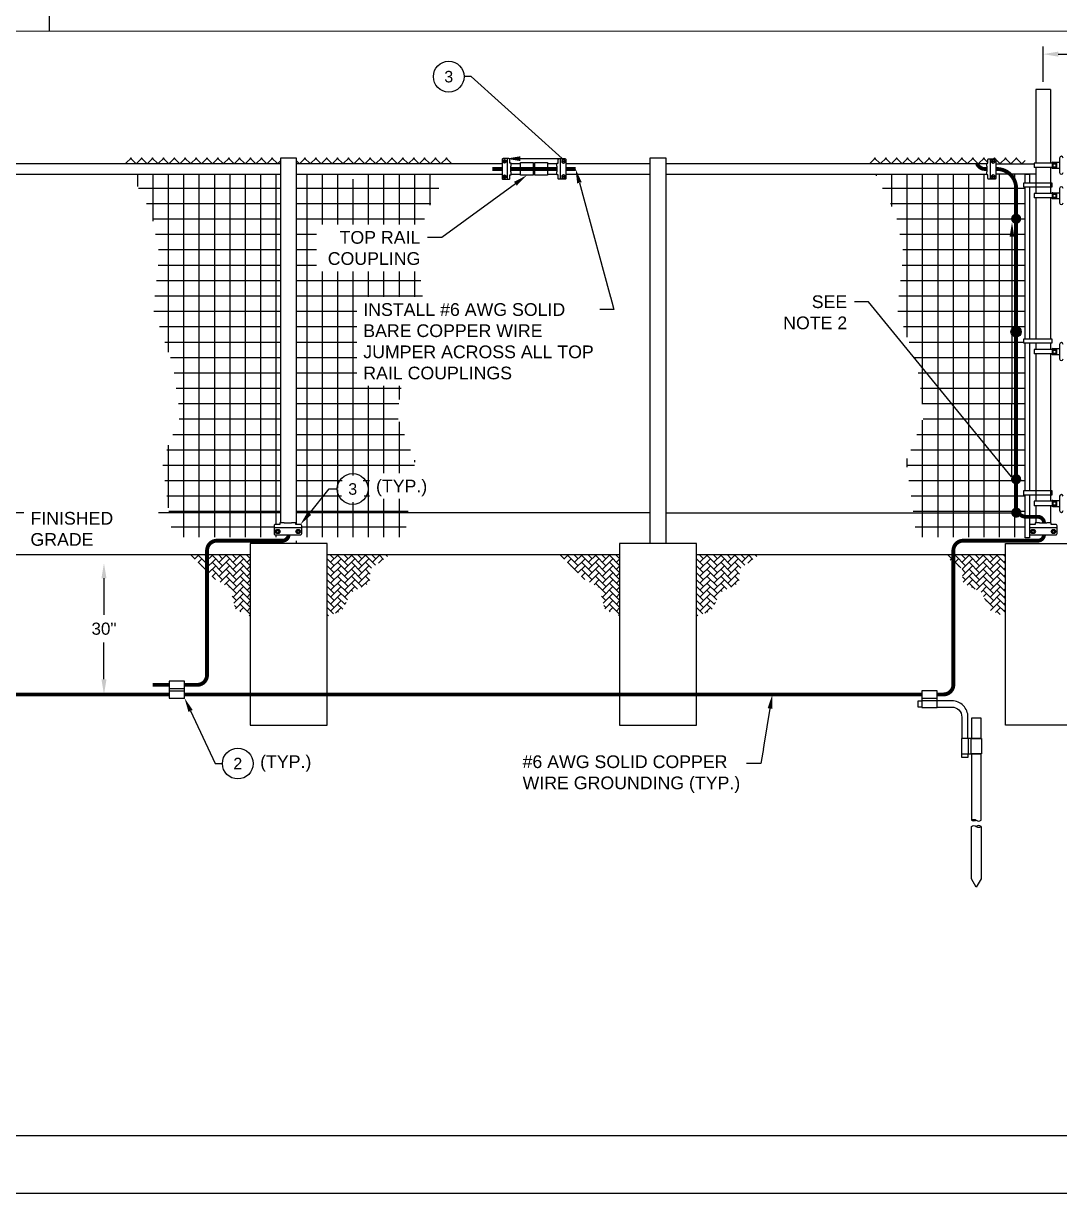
# Model space of a CAD drawing. Header units: feet. Extents: x -6 to 155, y -13 to 44.
# Drawn here: x 12.27 to 20.81, y 0 to 9.64 of the extents above; entities that cross this region are included whole.
import ezdxf
from ezdxf import colors
from ezdxf.entities.mleader import LeaderData, LeaderLine
from ezdxf.enums import TextEntityAlignment as Align
from ezdxf.math import Vec2, Vec3

# ---------------------------------------------------------------- set-up
doc = ezdxf.new("R2010")
doc.units = ezdxf.units.FT
doc.header["$MEASUREMENT"] = 0
for name, color, linetype in [('E-DETL', 7, 'Continuous'), ('G-ANNO-DIMS', 1, 'Continuous'), ('G-ANNO-TEXT', 1, 'Continuous'), ('G-BRDR', 5, 'Continuous'), ('G-DIMS', 7, 'Continuous'), ('HATCH', 9, 'Continuous')]:
    doc.layers.add(name, color=color, linetype=linetype)
doc.styles.add('NEI-A', font='arial.ttf')
doc.styles.get("Standard").update_dxf_attribs({"font": 'arial.ttf'})
doc.dimstyles.new('NEI-A', dxfattribs={"dimtxt": 0.1, "dimasz": 0.125, "dimexe": 0.0625, "dimexo": 0.0625, "dimgap": 0.0625, "dimtad": 0, "dimtih": 1, "dimtoh": 1, "dimdec": 4, "dimzin": 3, "dimdsep": 46, "dimlunit": 4, "dimtxsty": 'NEI-A', "dimcen": 0, "dimadec": 0, "dimazin": 0, "dimtfac": 0.75, "dimtdec": 4, "dimtofl": 0, "dimtmove": 0, "dimatfit": 3, "dimfxl": 1, "dimfrac": 1, "dimtolj": 1, "dimtzin": 0, "dimarcsym": 0})
pattern_1 = [(0, (-3.39403, -2.7465), (0, 0.1267852), []), (90, (-3.39403, -2.7465), (-0.1267852, 8e-18), [])]
pattern_2 = [(45, (7.688996, 10.93881), (5e-18, 0.05737644), [0.1217138, -0.0405713]), (135, (7.717684, 10.967497), (5e-18, 0.05737644), [0.1217138, -0.0405713])]
pattern_3 = [(45, (10.73184, 10.93881), (5e-18, 0.05737644), [0.1217138, -0.0405713]), (135, (10.76053, 10.967497), (5e-18, 0.05737644), [0.1217138, -0.0405713])]
pattern_4 = [(45, (-8.04486, 41.29626), (-0.04482534, 0.04482534), []), (135, (-8.04486, 41.29626), (-0.04482534, -0.04482534), [])]

# ---------------------------------------------------------------- blocks, each defined once
blk = doc.blocks.new('*D9')
at = {"layer": 'Defpoints', "color": 0, "transparency": 16777216}
for p in [(24.0619, 9.3878), (20.6737, 9.0964), (24.0619, 9.0964)]:
    blk.add_point(p, dxfattribs=at)
at = {"layer": 'G-ANNO-DIMS', "color": 0, "lineweight": -2, "transparency": 16777216}
for p, q in [((20.6737, 9.1589), (20.6737, 9.4503)), ((24.0619, 9.1589), (24.0619, 9.4503)), ((20.7987, 9.3878), (21.8998, 9.3878)), ((23.9369, 9.3878), (22.8358, 9.3878))]:
    blk.add_line(p, q, dxfattribs=at)
at = {"layer": 'G-ANNO-DIMS', "color": 0, "transparency": 16777216}
for points in [[(20.7987, 9.4086), (20.7987, 9.367), (20.6737, 9.3878)], [(23.9369, 9.4086), (23.9369, 9.367), (24.0619, 9.3878)]]:
    blk.add_solid(points, dxfattribs=at)
at = {"layer": 'G-ANNO-DIMS', "color": 0, "transparency": 16777216, "insert": (22.3678, 9.3878), "char_height": 0.1, "attachment_point": 5, "style": 'NEI-A'}
blk.add_mtext('\\A1;SEE NOTE 5', dxfattribs=at)
blk = doc.blocks.new('_TagCircle')
at = {"color": 0, "linetype": 'ByBlock', "lineweight": -2, "transparency": 16777216}
blk.add_circle((0, 0), 0.125, dxfattribs=at)
at = {"color": 0, "transparency": 16777216, "style": 'NEI-A'}
blk.add_attdef('TAGNUMBER', text='', height=0.09375, dxfattribs=at).set_placement((0, -0.046875), align=Align.CENTER)
blk = doc.blocks.new('*D10')
at = {"layer": 'Defpoints', "color": 0, "transparency": 16777216}
for p in [(12.9365, 5.1944), (12.9365, 4.1125), (12.9365, 4.1125)]:
    blk.add_point(p, dxfattribs=at)
at = {"layer": 'G-DIMS', "color": 0, "lineweight": -2, "transparency": 16777216}
for p, q in [((12.9365, 5.0694), (12.9365, 4.7671)), ((12.9365, 4.2375), (12.9365, 4.5399))]:
    blk.add_line(p, q, dxfattribs=at)
at = {"layer": 'G-DIMS', "color": 0, "transparency": 16777216}
for points in [[(12.9156, 5.0694), (12.9573, 5.0694), (12.9365, 5.1944)], [(12.9156, 4.2375), (12.9573, 4.2375), (12.9365, 4.1125)]]:
    blk.add_solid(points, dxfattribs=at)
at = {"layer": 'G-DIMS', "color": 0, "transparency": 16777216, "insert": (12.9365, 4.6535), "char_height": 0.1, "attachment_point": 5, "style": 'NEI-A'}
blk.add_mtext('\\A1;30"', dxfattribs=at)

msp = doc.modelspace()

# ---------------------------------------------------------------- hatches: boundary and pattern name
at = {"layer": 'E-DETL', "linetype": 'Continuous'}
h = msp.add_hatch(dxfattribs=at)
h.set_pattern_fill('ANSI37', color=9, scale=0.507141)
h.set_pattern_definition(pattern_4)
h.paths.add_polyline_path([(13.1206, 8.48379), (13.09511, 8.53422), (14.39458, 8.53422), (14.39458, 8.48379)])
h = msp.add_hatch(dxfattribs=at)
h.set_pattern_fill('ANSI37', color=9, scale=0.507141)
h.set_pattern_definition([(45, (-1.914984, 41.29626), (-0.04482534, 0.04482534), []), (135, (-1.914984, 41.29626), (-0.04482534, -0.04482534), [])])
edge = h.paths.add_edge_path()
edge.add_arc((20.27497, 8.51837), 0.00802, 360, 450)
edge.add_line((20.27497, 8.52639), (20.22714, 8.52639))
edge.add_arc((20.22714, 8.51837), 0.00802, 450, 540)
edge.add_line((20.21912, 8.51837), (20.21912, 8.49063))
edge.add_line((20.21912, 8.49063), (20.20845, 8.49063))
edge.add_line((20.20845, 8.49063), (20.20845, 8.48379))
edge.add_line((20.20845, 8.48379), (19.25047, 8.48379))
edge.add_line((19.25047, 8.48379), (19.22499, 8.53422))
edge.add_line((19.22499, 8.53422), (20.52446, 8.53422))
edge.add_line((20.52446, 8.53422), (20.52446, 8.48379))
edge.add_line((20.52446, 8.48379), (20.28299, 8.48379))
edge.add_line((20.28299, 8.48379), (20.28299, 8.51837))
h = msp.add_hatch(dxfattribs=at)
h.set_pattern_fill('NET', color=9, scale=1.014282)
h.set_pattern_definition(pattern_1)
edge = h.paths.add_edge_path()
edge.add_line((14.39449, 5.4273), (14.34914, 5.4273))
edge.add_arc((14.34914, 5.438), 0.0107, 180, 270, ccw=False)
edge.add_line((14.33844, 5.438), (14.33844, 5.50176))
edge.add_arc((14.34914, 5.50176), 0.0107, 90, 180, ccw=False)
edge.add_line((14.34914, 5.51246), (14.38613, 5.51246))
edge.add_line((14.38613, 5.51246), (14.38613, 5.52668))
edge.add_line((14.38613, 5.52668), (14.39449, 5.52668))
edge.add_line((14.39449, 5.52668), (14.39449, 5.7551))
edge.add_line((14.39449, 5.7551), (14.38434, 5.7551))
edge.add_line((14.38434, 5.7551), (14.38434, 5.79205))
edge.add_line((14.38434, 5.79205), (14.39449, 5.79205))
edge.add_line((14.39449, 5.79205), (14.39449, 8.28531))
edge.add_line((14.39449, 8.28531), (14.38434, 8.28531))
edge.add_line((14.38434, 8.28531), (14.38434, 8.32225))
edge.add_line((14.38434, 8.32225), (14.39449, 8.32225))
edge.add_line((14.39449, 8.32225), (14.39449, 8.39926))
edge.add_line((14.39449, 8.39926), (13.94122, 8.39926))
edge.add_line((13.94122, 8.39926), (13.94122, 8.36423))
edge.add_arc((13.9332, 8.36423), 0.00802, -90, 0, ccw=False)
edge.add_line((13.9332, 8.35621), (13.88537, 8.35621))
edge.add_arc((13.88537, 8.36423), 0.00802, 180, 270, ccw=False)
edge.add_line((13.87735, 8.36423), (13.87735, 8.39197))
edge.add_line((13.87735, 8.39197), (13.86668, 8.39197))
edge.add_line((13.86668, 8.39197), (13.86668, 8.39926))
edge.add_line((13.86668, 8.39926), (13.16322, 8.39926))
edge.add_line((13.16322, 8.39926), (13.33086, 8.06755))
edge.add_line((13.33086, 8.06755), (13.39242, 7.74767))
edge.add_line((13.39242, 7.74767), (13.34317, 7.28015))
edge.add_line((13.34317, 7.28015), (13.50323, 6.83725))
edge.add_line((13.50323, 6.83725), (13.56479, 6.40664))
edge.add_line((13.56479, 6.40664), (13.41704, 6.03755))
edge.add_line((13.41704, 6.03755), (13.50045, 5.40713))
edge.add_line((13.50045, 5.40713), (14.39449, 5.40713))
edge.add_line((14.39449, 5.40713), (14.39449, 5.4273))
h = msp.add_hatch(dxfattribs=at)
h.set_pattern_fill('NET', color=9, scale=1.014282)
h.set_pattern_definition(pattern_1)
h.paths.add_polyline_path([(15.04971, 5.91485), (15.1131, 5.80505), (15.04971, 5.69525), (14.92292, 5.69525), (14.85953, 5.80505), (14.92292, 5.91485)])
edge = h.paths.add_edge_path()
edge.add_line((14.55466, 5.4273), (14.52127, 5.4273))
edge.add_line((14.52127, 5.4273), (14.52127, 5.40713))
edge.add_line((14.52127, 5.40713), (15.41531, 5.40713))
edge.add_line((15.41531, 5.40713), (15.49871, 6.03755))
edge.add_line((15.49871, 6.03755), (15.35097, 6.40664))
edge.add_line((15.35097, 6.40664), (15.41253, 6.83725))
edge.add_line((15.41253, 6.83725), (15.57258, 7.28015))
edge.add_line((15.57258, 7.28015), (15.52334, 7.74767))
edge.add_line((15.52334, 7.74767), (15.5849, 8.06755))
edge.add_line((15.5849, 8.06755), (15.75254, 8.39926))
edge.add_line((15.75254, 8.39926), (15.04907, 8.39926))
edge.add_line((15.04907, 8.39926), (15.04907, 8.39197))
edge.add_line((15.04907, 8.39197), (15.03841, 8.39197))
edge.add_line((15.03841, 8.39197), (15.03841, 8.36423))
edge.add_arc((15.03038, 8.36423), 0.00802, -90, 0, ccw=False)
edge.add_line((15.03038, 8.35621), (14.98256, 8.35621))
edge.add_arc((14.98256, 8.36423), 0.00802, 180, 270, ccw=False)
edge.add_line((14.97454, 8.36423), (14.97454, 8.39926))
edge.add_line((14.97454, 8.39926), (14.52127, 8.39926))
edge.add_line((14.52127, 8.39926), (14.52127, 8.32225))
edge.add_line((14.52127, 8.32225), (14.53141, 8.32225))
edge.add_line((14.53141, 8.32225), (14.53141, 8.28531))
edge.add_line((14.53141, 8.28531), (14.52127, 8.28531))
edge.add_line((14.52127, 8.28531), (14.52127, 5.79205))
edge.add_line((14.52127, 5.79205), (14.53141, 5.79205))
edge.add_line((14.53141, 5.79205), (14.53141, 5.7551))
edge.add_line((14.53141, 5.7551), (14.52127, 5.7551))
edge.add_line((14.52127, 5.7551), (14.52127, 5.51246))
edge.add_line((14.52127, 5.51246), (14.55466, 5.51246))
edge.add_arc((14.55466, 5.50176), 0.0107, 0, 90, ccw=False)
edge.add_line((14.56535, 5.50176), (14.56535, 5.438))
edge.add_arc((14.55466, 5.438), 0.0107, 270, 360, ccw=False)
h = msp.add_hatch(dxfattribs=at)
h.set_pattern_fill('NET', color=9, scale=1.014282)
h.set_pattern_definition(pattern_1)
edge = h.paths.add_edge_path()
edge.add_line((20.52446, 7.00617), (20.51432, 7.00617))
edge.add_line((20.51432, 7.00617), (20.51432, 7.04312))
edge.add_line((20.51432, 7.04312), (20.52446, 7.04312))
edge.add_line((20.52446, 7.04312), (20.52446, 8.28531))
edge.add_line((20.52446, 8.28531), (20.51432, 8.28531))
edge.add_line((20.51432, 8.28531), (20.51432, 8.32225))
edge.add_line((20.51432, 8.32225), (20.52446, 8.32225))
edge.add_line((20.52446, 8.32225), (20.52446, 8.39926))
edge.add_line((20.52446, 8.39926), (20.28299, 8.39926))
edge.add_line((20.28299, 8.39926), (20.28299, 8.36423))
edge.add_arc((20.27497, 8.36423), 0.00802, -90, 0, ccw=False)
edge.add_line((20.27497, 8.35621), (20.22714, 8.35621))
edge.add_arc((20.22714, 8.36423), 0.00802, 180, 270, ccw=False)
edge.add_line((20.21912, 8.36423), (20.21912, 8.39197))
edge.add_line((20.21912, 8.39197), (20.20845, 8.39197))
edge.add_line((20.20845, 8.39197), (20.20845, 8.39926))
edge.add_line((20.20845, 8.39926), (19.29319, 8.39926))
edge.add_line((19.29319, 8.39926), (19.46084, 8.06755))
edge.add_line((19.46084, 8.06755), (19.52239, 7.74767))
edge.add_line((19.52239, 7.74767), (19.47315, 7.28015))
edge.add_line((19.47315, 7.28015), (19.6332, 6.83725))
edge.add_line((19.6332, 6.83725), (19.69476, 6.40664))
edge.add_line((19.69476, 6.40664), (19.54702, 6.03755))
edge.add_line((19.54702, 6.03755), (19.63042, 5.40713))
edge.add_line((19.63042, 5.40713), (20.52446, 5.40713))
edge.add_line((20.52446, 5.40713), (20.52446, 5.7551))
edge.add_line((20.52446, 5.7551), (20.51432, 5.7551))
edge.add_line((20.51432, 5.7551), (20.51432, 5.79205))
edge.add_line((20.51432, 5.79205), (20.52446, 5.79205))
edge.add_line((20.52446, 5.79205), (20.52446, 7.00617))
h = msp.add_hatch(color=3, dxfattribs=at)
edge = h.paths.add_edge_path()
edge.add_arc((20.45104, 8.03123), 0.04226, 180, 540, ccw=False)
h = msp.add_hatch(color=3, dxfattribs=at)
edge = h.paths.add_edge_path()
edge.add_arc((20.45104, 7.10075), 0.04226, 0, 360)
h = msp.add_hatch(color=3, dxfattribs=at)
edge = h.paths.add_edge_path()
edge.add_arc((20.45104, 5.88494), 0.04226, 180, 540, ccw=False)
h = msp.add_hatch(color=3, dxfattribs=at)
edge = h.paths.add_edge_path()
edge.add_arc((20.45226, 5.61044), 0.04226, 180, 540, ccw=False)
h = msp.add_hatch(dxfattribs=at)
h.set_pattern_fill('AR-HBONE', color=9, scale=0.010143)
h.set_pattern_definition(pattern_2)
h.paths.add_polyline_path([(14.14092, 5.26543), (13.64398, 5.26543), (13.852, 5.06105), (13.97334, 4.99274), (14.02066, 4.81385), (14.14092, 4.75767)])
h = msp.add_hatch(dxfattribs=at)
h.set_pattern_fill('AR-HBONE', color=9, scale=0.010143)
h.set_pattern_definition(pattern_2)
h.paths.add_polyline_path([(15.29758, 5.26543), (14.77484, 5.26543), (14.77484, 4.75568), (14.89701, 4.80159), (14.97474, 4.95422), (15.12374, 5.02866), (15.13367, 5.14778)])
h = msp.add_hatch(dxfattribs=at)
h.set_pattern_fill('AR-HBONE', color=9, scale=0.010143)
h.set_pattern_definition(pattern_3)
h.paths.add_polyline_path([(17.18376, 5.26543), (16.68682, 5.26543), (16.89484, 5.06105), (17.01619, 4.99274), (17.06351, 4.81385), (17.18376, 4.75767)])
h = msp.add_hatch(dxfattribs=at)
h.set_pattern_fill('AR-HBONE', color=9, scale=0.010143)
h.set_pattern_definition(pattern_3)
h.paths.add_polyline_path([(18.34043, 5.26543), (17.81769, 5.26543), (17.81769, 4.75568), (17.93985, 4.80159), (18.01758, 4.95422), (18.16659, 5.02866), (18.17652, 5.14778)])
h = msp.add_hatch(dxfattribs=at)
h.set_pattern_fill('AR-HBONE', color=9, scale=0.010143)
h.set_pattern_definition([(45, (2.56387, 10.93881), (5e-18, 0.05737644), [0.1217138, -0.04057127]), (135, (2.592557, 10.967497), (5e-18, 0.05737644), [0.1217138, -0.04057127])])
h.paths.add_polyline_path([(19.84122, 5.26543), (20.36396, 5.26543), (20.36396, 4.75568), (20.24179, 4.80159), (20.16406, 4.95422), (20.01506, 5.02866), (20.00512, 5.14778)])

# ---------------------------------------------------------------- linework, layer by layer
for points in [[(20.52446, 8.32776), (20.52446, 8.39926), (20.56141, 8.39926), (20.56141, 8.32776)], [(20.52446, 7.04312), (20.52446, 8.29081)], [(20.56141, 8.29081), (20.56141, 7.04312)], [(20.52446, 5.79205), (20.52446, 7.00617)], [(20.56141, 7.00617), (20.56141, 5.79205)], [(20.56141, 5.7551), (20.56141, 5.40298), (20.52446, 5.40298), (20.52446, 5.7551)]]:
    msp.add_lwpolyline(points)
at = {"layer": 'Defpoints', "color": 5}
msp.add_lwpolyline([(0, 21.43182), (32.40909, 21.43182), (32.40909, 0), (0, 0)], close=True, dxfattribs=at)
at = {"layer": 'E-DETL', "color": 7, "linetype": 'Continuous'}
for p, q in [((20.61212, 9.09643), (20.61212, 8.49049)), ((20.73528, 9.09643), (20.73528, 8.49049)), ((20.20845, 8.48379), (17.56412, 8.48379)), ((20.61212, 8.45354), (20.61212, 8.2401)), ((20.73528, 8.45354), (20.73528, 8.2401)), ((20.61212, 8.20315), (20.61212, 7.04312)), ((20.73528, 8.20315), (20.73528, 7.04312)), ((20.61212, 7.00617), (20.61212, 6.95546)), ((20.73528, 7.00617), (20.73528, 6.95546)), ((20.61212, 6.91851), (20.61212, 5.70438)), ((20.73528, 6.91851), (20.73528, 5.70438)), ((20.61212, 5.66743), (20.61212, 5.52668)), ((20.73528, 5.66743), (20.73528, 5.52668))]:
    msp.add_line(p, q, dxfattribs=at)
at = {"layer": 'E-DETL', "color": 4, "linetype": 'Continuous'}
for p, q in [((20.59981, 8.49049), (20.59981, 8.45354)), ((20.78495, 8.49049), (20.59981, 8.49049)), ((20.748, 8.49049), (20.748, 8.45354)), ((20.75416, 8.49664), (20.80918, 8.49664)), ((20.75416, 8.48433), (20.77879, 8.48433)), ((20.75416, 8.48433), (20.75416, 8.4597)), ((20.77879, 8.48433), (20.77879, 8.4597)), ((20.78495, 8.49049), (20.78495, 8.45354)), ((20.80918, 8.53113), (20.80918, 8.41289)), ((20.78495, 8.45354), (20.59981, 8.45354)), ((20.75416, 8.4597), (20.77879, 8.4597)), ((20.75416, 8.44738), (20.80918, 8.44738)), ((20.59981, 8.2401), (20.59981, 8.20315)), ((20.78495, 8.2401), (20.59981, 8.2401)), ((20.78495, 8.20315), (20.59981, 8.20315)), ((20.748, 8.2401), (20.748, 8.20315)), ((20.75416, 8.24626), (20.80918, 8.24626)), ((20.75416, 8.23394), (20.75416, 8.20931)), ((20.75416, 8.23394), (20.77879, 8.23394)), ((20.75416, 8.20931), (20.77879, 8.20931)), ((20.75416, 8.19699), (20.80918, 8.19699)), ((20.77879, 8.23394), (20.77879, 8.20931)), ((20.78495, 8.2401), (20.78495, 8.20315)), ((20.80918, 8.28074), (20.80918, 8.16251)), ((20.59981, 6.95546), (20.59981, 6.91851)), ((20.78495, 6.95546), (20.59981, 6.95546)), ((20.748, 6.95546), (20.748, 6.91851)), ((20.75416, 6.96162), (20.80918, 6.96162)), ((20.75416, 6.9493), (20.75416, 6.92467)), ((20.75416, 6.9493), (20.77879, 6.9493)), ((20.77879, 6.9493), (20.77879, 6.92467)), ((20.78495, 6.95546), (20.78495, 6.91851)), ((20.80918, 6.9961), (20.80918, 6.87787)), ((20.78495, 6.91851), (20.59981, 6.91851)), ((20.75416, 6.92467), (20.77879, 6.92467)), ((20.75416, 6.91235), (20.80918, 6.91235)), ((20.59981, 5.70438), (20.59981, 5.66743)), ((20.78495, 5.70438), (20.59981, 5.70438)), ((20.748, 5.70438), (20.748, 5.66743)), ((20.75416, 5.71054), (20.80918, 5.71054)), ((20.75416, 5.69822), (20.75416, 5.67359)), ((20.75416, 5.69822), (20.77879, 5.69822)), ((20.77879, 5.69822), (20.77879, 5.67359)), ((20.78495, 5.70438), (20.78495, 5.66743)), ((20.80918, 5.74503), (20.80918, 5.62679)), ((20.78495, 5.66743), (20.59981, 5.66743)), ((20.75416, 5.67359), (20.77879, 5.67359)), ((20.75416, 5.66128), (20.80918, 5.66128)), ((19.99971, 3.62316), (20.16599, 3.62316))]:
    msp.add_line(p, q, dxfattribs=at)
at = {"layer": 'E-DETL', "color": 7, "linetype": 'Continuous', "flags": 128}
msp.add_lwpolyline([(20.73528, 9.09643), (20.61212, 9.09643)], dxfattribs=at)
at = {"layer": 'E-DETL', "color": 7, "linetype": 'Continuous'}
for points in [[(14.39449, 5.52668), (14.39449, 8.53422), (14.52127, 8.53422), (14.52127, 5.51246)], [(17.43733, 5.35642), (17.43733, 8.53422), (17.56412, 8.53422), (17.56412, 5.35642)], [(14.39449, 8.48379), (11.47843, 8.48379)], [(11.47843, 8.39926), (14.39449, 8.39926)], [(14.52127, 8.39926), (16.21608, 8.39926)], [(16.36869, 8.48379), (16.29061, 8.48379)], [(16.29061, 8.39926), (16.36869, 8.39926)], [(16.48567, 8.48379), (16.47282, 8.48379)], [(16.47282, 8.39926), (16.48567, 8.39926)], [(16.66787, 8.48379), (16.58979, 8.48379)], [(16.58979, 8.39926), (16.66787, 8.39926)], [(17.43733, 8.48379), (16.74241, 8.48379)], [(17.56412, 8.39926), (20.20845, 8.39926)], [(20.28299, 8.48379), (20.59981, 8.48379)], [(20.61212, 8.39926), (20.28299, 8.39926)], [(14.39449, 5.60816), (11.47843, 5.60816)], [(17.43733, 5.60816), (14.52127, 5.60816)], [(17.56412, 5.60816), (20.48018, 5.60816)], [(14.39449, 5.35642), (14.39449, 5.37659)], [(14.52127, 5.37659), (14.52127, 5.35642)]]:
    msp.add_lwpolyline(points, dxfattribs=at)
at = {"layer": 'E-DETL', "color": 6, "linetype": 'Continuous'}
for points in [[(16.29061, 8.41898), (16.28777, 8.41898), (16.28777, 8.46389), (16.29061, 8.46389), (16.29061, 8.49077), (16.27995, 8.49077), (16.27995, 8.51851, 0.4142136), (16.27192, 8.52653), (16.2241, 8.52653, 0.4142136), (16.21608, 8.51851), (16.21608, 8.36437, 0.4142136), (16.2241, 8.35635), (16.27192, 8.35635, 0.4142136), (16.27995, 8.36437), (16.27995, 8.39211), (16.29061, 8.39211)], [(16.66787, 8.41898), (16.67072, 8.41898), (16.67072, 8.46389), (16.66787, 8.46389), (16.66787, 8.49077), (16.67854, 8.49077), (16.67854, 8.51851, -0.4142136), (16.68656, 8.52653), (16.73438, 8.52653, -0.4142136), (16.74241, 8.51851), (16.74241, 8.36437, -0.4142136), (16.73438, 8.35635), (16.68656, 8.35635, -0.4142136), (16.67854, 8.36437), (16.67854, 8.39211), (16.66787, 8.39211)], [(20.20845, 8.41885), (20.2113, 8.41885), (20.2113, 8.46376), (20.20845, 8.46376), (20.20845, 8.49063), (20.21912, 8.49063), (20.21912, 8.51837, -0.4142136), (20.22714, 8.52639), (20.27497, 8.52639, -0.4142136), (20.28299, 8.51837), (20.28299, 8.36423, -0.4142136), (20.27497, 8.35621), (20.22714, 8.35621, -0.4142136), (20.21912, 8.36423), (20.21912, 8.39197), (20.20845, 8.39197)], [(14.48184, 5.52668), (14.48184, 5.52289), (14.42196, 5.52289), (14.42196, 5.52668), (14.38613, 5.52668), (14.38613, 5.51246), (14.34914, 5.51246, 0.4142136), (14.33844, 5.50176), (14.33844, 5.438, 0.4142136), (14.34914, 5.4273), (14.55466, 5.4273, 0.4142136), (14.56535, 5.438), (14.56535, 5.50176, 0.4142136), (14.55466, 5.51246), (14.51767, 5.51246), (14.51767, 5.52668)], [(20.70488, 5.52668), (20.70488, 5.52289), (20.645, 5.52289), (20.645, 5.52668), (20.60917, 5.52668), (20.60917, 5.51246), (20.57218, 5.51246, 0.4142136), (20.56148, 5.50176), (20.56148, 5.438, 0.4142136), (20.57218, 5.4273), (20.7777, 5.4273, 0.4142136), (20.7884, 5.438), (20.7884, 5.50176, 0.4142136), (20.7777, 5.51246), (20.74071, 5.51246), (20.74071, 5.52668)]]:
    msp.add_lwpolyline(points, format="xyb", close=True, dxfattribs=at)
for points in [[(16.23676, 8.51987), (16.24982, 8.51234), (16.24982, 8.49727), (16.23676, 8.48973), (16.22371, 8.49727), (16.22371, 8.51234)], [(16.72172, 8.51987), (16.70867, 8.51234), (16.70867, 8.49727), (16.72172, 8.48973), (16.73477, 8.49727), (16.73477, 8.51234)], [(20.2623, 8.51974), (20.24925, 8.5122), (20.24925, 8.49713), (20.2623, 8.48959), (20.27536, 8.49713), (20.27536, 8.5122)], [(16.23676, 8.39348), (16.24982, 8.38594), (16.24982, 8.37087), (16.23676, 8.36333), (16.22371, 8.37087), (16.22371, 8.38594)], [(16.72172, 8.39348), (16.70867, 8.38594), (16.70867, 8.37087), (16.72172, 8.36333), (16.73477, 8.37087), (16.73477, 8.38594)], [(20.2623, 8.39334), (20.24925, 8.3858), (20.24925, 8.37073), (20.2623, 8.36319), (20.27536, 8.37073), (20.27536, 8.3858)], [(14.34732, 5.45489), (14.35737, 5.47229), (14.37746, 5.47229), (14.38751, 5.45489), (14.37746, 5.43748), (14.35737, 5.43748)], [(14.51585, 5.45489), (14.5259, 5.47229), (14.54599, 5.47229), (14.55604, 5.45489), (14.54599, 5.43748), (14.5259, 5.43748)], [(20.57036, 5.45489), (20.58041, 5.47229), (20.6005, 5.47229), (20.61055, 5.45489), (20.6005, 5.43748), (20.58041, 5.43748)], [(20.73889, 5.45489), (20.74894, 5.47229), (20.76903, 5.47229), (20.77908, 5.45489), (20.76903, 5.43748), (20.74894, 5.43748)]]:
    msp.add_lwpolyline(points, close=True, dxfattribs=at)
for points in [[(16.25996, 8.35634), (16.25996, 8.52646)], [(16.69853, 8.35634), (16.69853, 8.52646)], [(20.23911, 8.3562), (20.23911, 8.52632)], [(14.56537, 5.48581), (14.33854, 5.48581)], [(20.78841, 5.48581), (20.56158, 5.48581)]]:
    msp.add_lwpolyline(points, dxfattribs=at)
at = {"layer": 'E-DETL', "color": 4, "linetype": 'Continuous'}
for points in [[(16.36869, 8.4938), (16.47282, 8.4938), (16.47282, 8.38967), (16.36869, 8.38967)], [(16.48567, 8.4938), (16.58979, 8.4938), (16.58979, 8.38967), (16.48567, 8.38967)], [(20.74543, 8.29081), (20.51432, 8.29081), (20.51432, 8.32776), (20.74543, 8.32776)], [(20.74543, 7.00617), (20.51432, 7.00617), (20.51432, 7.04312), (20.74543, 7.04312)], [(20.74543, 5.7551), (20.51432, 5.7551), (20.51432, 5.79205), (20.74543, 5.79205)]]:
    msp.add_lwpolyline(points, close=True, dxfattribs=at)
at = {"layer": 'E-DETL', "color": 3, "linetype": 'Continuous', "flags": 128}
msp.add_lwpolyline([(20.1285, 8.48379, 0.0317, 0.0317, 0.2026057), (20.18207, 8.4413, 0.0317, 0.0317, 0), (20.2113, 8.4413, 0, 0, 0)], format="xyseb", dxfattribs=at)
at = {"layer": 'E-DETL', "color": 3, "linetype": 'Continuous', "const_width": 0.0317, "flags": 128}
for points in [[(16.21608, 8.44144), (16.13614, 8.44144)], [(16.67072, 8.44144), (16.28777, 8.44144)], [(16.82235, 8.44144), (16.74241, 8.44144)]]:
    msp.add_lwpolyline(points, dxfattribs=at)
for points in [[(20.28299, 8.4413), (20.29256, 8.4413, -0.4142136), (20.45104, 8.28282)], [(20.53556, 5.5759), (20.63021, 5.5759, -0.3996093), (20.68086, 5.52772), (20.68086, 5.52289)]]:
    msp.add_lwpolyline(points, format="xyb", dxfattribs=at)
at = {"layer": 'E-DETL', "color": 3, "linetype": 'Continuous', "const_width": 0.0317}
for points in [[(14.45782, 5.4273, -0.3996093), (14.40717, 5.37913)], [(20.68086, 5.4273, -0.3996093), (20.63021, 5.37913)], [(14.40717, 5.37913), (13.86691, 5.37913, 0.4142136), (13.78577, 5.29799), (13.78577, 4.27243, -0.4142136), (13.70463, 4.19129), (13.59995, 4.19129)], [(19.80059, 4.1125), (19.85302, 4.1125, 0.4142136), (19.93416, 4.19364), (19.93416, 5.29799, -0.4142136), (20.0153, 5.37913), (20.63021, 5.37913)]]:
    msp.add_lwpolyline(points, format="xyb", dxfattribs=at)
at = {"layer": 'E-DETL', "color": 7, "linetype": 'Continuous'}
for points in [[(14.14092, 3.85914), (14.77484, 3.85914), (14.77484, 5.35642), (14.14092, 5.35642)], [(17.18376, 3.85914), (17.81769, 3.85914), (17.81769, 5.35642), (17.18376, 5.35642)], [(20.99788, 3.85914), (20.36396, 3.85914), (20.36396, 5.35642), (20.99788, 5.35642)], [(20.16182, 3.7504), (20.16182, 3.91793), (20.08267, 3.91793), (20.08267, 3.7504)]]:
    msp.add_lwpolyline(points, close=True, dxfattribs=at)
at = {"layer": 'E-DETL', "color": 4, "linetype": 'Continuous'}
for points in [[(11.732, 5.26543), (14.14092, 5.26543)], [(14.77484, 5.26543), (17.18376, 5.26543)], [(17.81769, 5.26543), (20.36396, 5.26543)], [(13.59995, 4.22081), (13.47272, 4.22081)], [(13.47272, 4.22081), (13.47272, 4.08297), (13.59995, 4.08297), (13.59995, 4.22081)], [(13.47272, 4.16176), (13.59995, 4.16176)], [(13.47272, 4.14203), (13.59995, 4.14203)], [(19.67336, 4.00836), (19.64402, 4.00836), (19.64402, 4.05907), (19.67336, 4.05907)], [(19.67336, 4.14203), (19.67336, 4.00419), (19.80059, 4.00419), (19.80059, 4.14203), (19.67336, 4.14203)], [(19.67336, 4.08297), (19.80059, 4.08297)], [(19.67336, 4.06324), (19.80059, 4.06324)], [(20.16599, 3.7504), (19.99971, 3.7504), (19.99971, 3.62316)], [(20.05877, 3.62316), (20.05877, 3.7504)], [(20.0785, 3.7504), (20.0785, 3.62316)], [(20.16599, 3.7504), (20.16599, 3.62316)], [(20.0546, 3.62316), (20.0546, 3.59382), (20.00388, 3.59382), (20.00388, 3.62316)]]:
    msp.add_lwpolyline(points, dxfattribs=at)
at = {"layer": 'E-DETL', "color": 3, "linetype": 'Continuous', "const_width": 0.0317}
for points in [[(13.47272, 4.19129), (13.33863, 4.19129)], [(13.47272, 4.1125), (9.2424, 4.1125)]]:
    msp.add_lwpolyline(points, dxfattribs=at)
at = {"layer": 'E-DETL', "color": 4, "linetype": 'Continuous', "flags": 128}
for points in [[(20.0546, 3.7504), (20.0546, 3.92591, 0.4142136), (19.92143, 4.05907), (19.80059, 4.0591)], [(19.80059, 4.00839), (19.92143, 4.00836, -0.4142136), (20.00388, 3.92591), (20.00388, 3.7504)]]:
    msp.add_lwpolyline(points, format="xyb", dxfattribs=at)
at = {"layer": 'E-DETL', "color": 7, "linetype": 'Continuous'}
for points in [[(20.12224, 3.07606, -0.35), (20.08267, 3.07606, -0.35), (20.12224, 3.07606, 0.35), (20.16182, 3.07606), (20.16182, 3.62316), (20.08267, 3.62316), (20.08267, 3.07606)], [(20.16182, 3.02535), (20.16182, 2.59326), (20.12224, 2.52425), (20.08267, 2.59326), (20.08267, 3.02535, -0.35), (20.12224, 3.02535, 0.35), (20.16182, 3.02535, 0.35), (20.12224, 3.02535)]]:
    msp.add_lwpolyline(points, format="xyb", dxfattribs=at)
at = {"layer": 'E-DETL', "color": 6, "linetype": 'Continuous'}
for centre, radius in [((16.23701, 8.50464), 0.00696), ((16.72147, 8.50464), 0.00696), ((20.26205, 8.5045), 0.00696), ((16.23701, 8.37824), 0.00696), ((16.72147, 8.37824), 0.00696), ((20.26205, 8.3781), 0.00696), ((14.36763, 5.45522), 0.00927), ((14.53616, 5.45522), 0.00927), ((20.59067, 5.45522), 0.00927), ((20.7592, 5.45522), 0.00927)]:
    msp.add_circle(centre, radius, dxfattribs=at)
at = {"layer": 'E-DETL', "color": 3, "linetype": 'Continuous'}
msp.add_circle((20.45104, 7.10075), 0.04226, dxfattribs=at)
at = {"layer": 'E-DETL', "color": 4, "linetype": 'Continuous'}
for centre, radius, start, end in [((20.75416, 8.48433), 0.01232, 90, 150), ((20.82396, 8.53113), 0.01478, 0, 180), ((20.75416, 8.4597), 0.01232, 210, 270), ((20.82396, 8.41289), 0.01478, 180, 0), ((20.82396, 8.28074), 0.01478, 0, 180), ((20.75416, 8.23394), 0.01232, 90, 150), ((20.75416, 8.20931), 0.01232, 210, 270), ((20.82396, 8.16251), 0.01478, 180, 0), ((20.75416, 6.9493), 0.01232, 90, 150), ((20.82396, 6.9961), 0.01478, 0, 180), ((20.75416, 6.92467), 0.01232, 210, 270), ((20.82396, 6.87787), 0.01478, 180, 0), ((20.75416, 5.69822), 0.01232, 90, 150), ((20.82396, 5.74503), 0.01478, 0, 180), ((20.75416, 5.67359), 0.01232, 210, 270), ((20.82396, 5.62679), 0.01478, 180, 0)]:
    msp.add_arc(centre, radius, start, end, dxfattribs=at)
at = {"layer": 'G-BRDR', "flags": 128}
for points in [[(12.48474, 21.36289), (12.48496, 9.57627)], [(0, 9.57322), (32.55096, 9.58116)]]:
    msp.add_lwpolyline(points, dxfattribs=at)
at = {"layer": 'HATCH'}
msp.add_line((20.3621, 4.88622), (20.36563, 4.89126), dxfattribs=at)

# ---------------------------------------------------------------- texts
at = {"layer": 'G-ANNO-TEXT', "insert": (14.22323, 3.54285), "char_height": 0.104545, "attachment_point": 4, "style": 'NEI-A'}
msp.add_mtext_dynamic_manual_height_columns('(TYP.)', width=0.35387, gutter_width=0.51456, heights=[0], dxfattribs=at)

# ---------------------------------------------------------------- dimensions: what is measured, and where the dimension line sits
at = {"layer": 'G-ANNO-DIMS'}
dim = msp.add_linear_dim(base=(24.06186, 9.38781), p1=(20.6737, 9.09643), p2=(24.06186, 9.09643), text='SEE NOTE 5', dimstyle='NEI-A', dxfattribs=at)
dim.commit()
dim.dimension.update_dxf_attribs({"geometry": '*D9', "text_midpoint": (22.36778, 9.38781)})
at = {"layer": 'G-DIMS'}
dim = msp.add_linear_dim(base=(12.93646, 4.1125), p1=(12.93646, 5.19443), p2=(12.93646, 4.1125), angle=90, text='30"', dimstyle='NEI-A', dxfattribs=at)
dim.commit()
dim.dimension.update_dxf_attribs({"geometry": '*D10', "text_midpoint": (12.93646, 4.65346)})

# ---------------------------------------------------------------- leaders
at = {"layer": 'G-ANNO-TEXT'}
ml = msp.add_multileader_block('Standard', dxfattribs=at)
ml.set_content('_TagCircle', color=256, scale=1.0142817)
ml.set_attribute('TAGNUMBER', '3', width=0)
ml.set_leader_properties()
ml.build(insert=Vec2(0, 0))
ml.multileader.update_dxf_attribs({"dogleg_length": 0.0625, "arrow_head_size": 0.11761})
ctx = ml.context
ctx.base_point, ctx.char_height, ctx.arrow_head_size, ctx.landing_gap_size, ctx.plane_origin = Vec3(15.65013, 9.20224), 0.09409, 0.11761, 0.05881, Vec3(15.82364, 5.21453)
notes = []
notes.append((ctx, [(1, (1, 1, 0), (15.96251, 9.20224), (-1, 0), 0.05881, [(1, [(16.24801, 8.52653), (16.71047, 8.52653)], 0, [])])]))
ctx.block.insert = Vec3(15.77692, 9.20224)
ml = msp.add_multileader_block('Standard', dxfattribs=at)
ml.set_content('_TagCircle', color=256, scale=1.0142817)
ml.set_attribute('TAGNUMBER', '3', width=0)
ml.set_leader_properties()
ml.build(insert=Vec2(0, 0))
ml.multileader.update_dxf_attribs({"dogleg_length": 0.0625, "arrow_head_size": 0.11761})
ctx = ml.context
ctx.base_point, ctx.char_height, ctx.arrow_head_size, ctx.landing_gap_size, ctx.plane_origin = Vec3(14.8589, 5.80505), 0.09409, 0.11761, 0.05881, Vec3(14.829, 2.00266)
notes.append((ctx, [(0, (1, 1, 0), (14.79155, 5.80505), (1, 0), 0.06734, [(0, [(14.55466, 5.51246)], 0, [])])]))
ctx.block.insert = Vec3(14.98568, 5.80505)
ml = msp.add_multileader_block('Standard', dxfattribs=at)
ml.set_content('_TagCircle', color=256, scale=1.0142817)
ml.set_attribute('TAGNUMBER', '2', width=0)
ml.set_leader_properties()
ml.build(insert=Vec2(0, 0))
ml.multileader.update_dxf_attribs({"dogleg_length": 0.0625, "arrow_head_size": 0.11761})
ctx = ml.context
ctx.base_point, ctx.char_height, ctx.arrow_head_size, ctx.landing_gap_size, ctx.plane_origin = Vec3(13.91233, 3.54285), 0.09409, 0.11761, 0.05881, Vec3(13.94977, -0.25954)
notes.append((ctx, [(0, (1, 1, 0), (13.85352, 3.54285), (1, 0), 0.05881, [(0, [(13.59995, 4.08297)], 0, [])])]))
ctx.block.insert = Vec3(14.03911, 3.54285)
for ctx, leaders in notes:
    for number, flags, end, landing, length, lines in leaders:
        leader = LeaderData()
        leader.index, (leader.has_last_leader_line, leader.has_dogleg_vector, leader.attachment_direction) = number, flags
        leader.last_leader_point, leader.dogleg_vector, leader.dogleg_length = Vec3(end), Vec3(landing), length
        for number, points, colour, breaks in lines:
            line = LeaderLine()
            line.index, line.vertices, line.color, line.breaks = number, Vec3.list(points), colors.encode_raw_color(colour), breaks
            leader.lines.append(line)
        ctx.leaders.append(leader)

# ---------------------------------------------------------------- next in the draw order: texts
at = {"layer": 'G-ANNO-TEXT', "attachment_point": 4, "style": 'NEI-A', "bg_fill": 3, "box_fill_scale": 1.5, "bg_fill_color": 256, "bg_fill_transparency": 0}
for s, width, insert, char_height in [('(TYP.)', 0.35387, (15.1777, 5.8135), 0.104545), ('FINISHED GRADE', 1.000745, (12.33113, 5.4758), 0.1045455)]:
    msp.add_mtext_dynamic_manual_height_columns(s, width=width, gutter_width=0.51456, heights=[0], dxfattribs=dict(at, insert=insert, char_height=char_height))

# ---------------------------------------------------------------- next in the draw order: leaders
at = {"layer": 'G-ANNO-TEXT'}
ml = msp.add_multileader_mtext('Standard', dxfattribs=at)
ml.set_content('INSTALL #6 AWG SOLID BARE COPPER WIRE JUMPER ACROSS ALL TOP RAIL COUPLINGS', color=256, style='NEI-A')
ml.set_leader_properties()
ml.build(insert=Vec2(0, 0))
ml.multileader.update_dxf_attribs({"dogleg_length": 0.125, "arrow_head_size": 0.11761})
ctx = ml.context
ctx.base_point, ctx.char_height, ctx.arrow_head_size, ctx.landing_gap_size, ctx.plane_origin = Vec3(15.01401, 7.28262), 0.1045455, 0.11761, 0.05881, Vec3(14.03355, 7.80243)
notes = []
notes.append((ctx, [(1, (1, 1, 0), (17.13804, 7.28262), (-1, 0), 0.11761, [(0, [(16.82235, 8.44144)], 0, [])])]))
ctx.mtext.insert, ctx.mtext.width, ctx.mtext.flow_direction = Vec3(15.07281, 7.33578), 2.0550298, 5
ctx.mtext.has_bg_fill, ctx.mtext.bg_color, ctx.mtext.bg_scale_factor, ctx.mtext.bg_transparency, ctx.mtext.use_window_bg_color = 1, -1073741824, 1.5, 0, 1
ml = msp.add_multileader_mtext('Standard', dxfattribs=at)
ml.set_content('SEE NOTE 2', color=256, style='NEI-A')
ml.set_leader_properties()
ml.build(insert=Vec2(0, 0))
ml.multileader.update_dxf_attribs({"dogleg_length": 0.125, "arrow_head_size": 0.11761})
ctx = ml.context
ctx.base_point, ctx.char_height, ctx.arrow_head_size, ctx.landing_gap_size, ctx.plane_origin = Vec3(18.49199, 7.34712), 0.104545, 0.11761, 0.05881, Vec3(19.42151, 7.35809)
ctx.text_align_type = 2
notes.append((ctx, [(0, (1, 1, 0), (19.2359, 7.34712), (-1, 0), 0.11761, [(2, [(20.41707, 8.00247), (20.41441, 7.12184), (20.41311, 5.90622)], 0, [])])]))
ctx.mtext.insert, ctx.mtext.width, ctx.mtext.defined_height, ctx.mtext.alignment, ctx.mtext.flow_direction = Vec3(19.05948, 7.40028), 0.6511197, 0.12666, 3, 5
ctx.mtext.has_bg_fill, ctx.mtext.bg_color, ctx.mtext.bg_scale_factor, ctx.mtext.bg_transparency, ctx.mtext.use_window_bg_color = 1, -1073741824, 1.5, 0, 1
ml = msp.add_multileader_mtext('Standard', dxfattribs=at)
ml.set_content('#6 AWG SOLID COPPER WIRE GROUNDING (TYP.)', color=256, style='NEI-A')
ml.set_leader_properties()
ml.build(insert=Vec2(0, 0))
ml.multileader.update_dxf_attribs({"dogleg_length": 0.125, "arrow_head_size": 0.11761})
ctx = ml.context
ctx.base_point, ctx.char_height, ctx.arrow_head_size, ctx.landing_gap_size, ctx.plane_origin = Vec3(16.32634, 3.54285), 0.1045455, 0.11761, 0.05881, Vec3(15.73821, 3.20147)
notes.append((ctx, [(1, (1, 1, 0), (18.34761, 3.54285), (-1, 0), 0.11761, [(0, [(18.44278, 4.1125)], 0, [])])]))
ctx.mtext.insert, ctx.mtext.width, ctx.mtext.flow_direction = Vec3(16.38515, 3.61049), 2.059256, 5
ctx.mtext.has_bg_fill, ctx.mtext.bg_color, ctx.mtext.bg_scale_factor, ctx.mtext.bg_transparency, ctx.mtext.use_window_bg_color = 1, -1073741824, 1.5, 0, 1
for ctx, leaders in notes:
    for number, flags, end, landing, length, lines in leaders:
        leader = LeaderData()
        leader.index, (leader.has_last_leader_line, leader.has_dogleg_vector, leader.attachment_direction) = number, flags
        leader.last_leader_point, leader.dogleg_vector, leader.dogleg_length = Vec3(end), Vec3(landing), length
        for number, points, colour, breaks in lines:
            line = LeaderLine()
            line.index, line.vertices, line.color, line.breaks = number, Vec3.list(points), colors.encode_raw_color(colour), breaks
            leader.lines.append(line)
        ctx.leaders.append(leader)

# ---------------------------------------------------------------- next in the draw order: hatches: boundary and pattern name
at = {"layer": 'E-DETL', "linetype": 'Continuous'}
h = msp.add_hatch(dxfattribs=at)
h.set_pattern_fill('ANSI37', color=9, scale=0.507141)
h.set_pattern_definition(pattern_4)
h.paths.add_polyline_path([(15.79516, 8.48379), (15.82065, 8.53422), (14.52118, 8.53422), (14.52118, 8.48379)])

# ---------------------------------------------------------------- next in the draw order: linework, layer by layer
at = {"layer": 'E-DETL', "color": 7, "linetype": 'Continuous'}
for points in [[(16.21608, 8.48379), (14.52127, 8.48379)], [(16.74241, 8.39926), (17.43733, 8.39926)]]:
    msp.add_lwpolyline(points, dxfattribs=at)
at = {"layer": 'E-DETL', "color": 3, "linetype": 'Continuous', "flags": 128}
msp.add_lwpolyline([(20.45104, 8.28282, 0.0317, 0.0317, 0), (20.45104, 5.66042, 0.0317, 0.0317, 0.4142136), (20.53556, 5.5759, 0.0317, 0.0317, 0)], format="xyseb", dxfattribs=at)
at = {"layer": 'E-DETL', "color": 3, "linetype": 'Continuous'}
msp.add_lwpolyline([(19.67336, 4.1125, 0.0317, 0.0317, 0), (13.59995, 4.1125, 0, 0, 0)], format="xyseb", dxfattribs=at)

# ---------------------------------------------------------------- next in the draw order: leaders
at = {"layer": 'G-ANNO-TEXT'}
ml = msp.add_multileader_mtext('Standard', dxfattribs=at)
ml.set_content('TOP RAIL COUPLING', color=256, style='NEI-A')
ml.set_leader_properties()
ml.build(insert=Vec2(0, 0))
ml.multileader.update_dxf_attribs({"dogleg_length": 0.125, "arrow_head_size": 0.11761})
ctx = ml.context
ctx.base_point, ctx.char_height, ctx.arrow_head_size, ctx.landing_gap_size, ctx.plane_origin = Vec3(14.73774, 7.87706), 0.1045455, 0.11761, 0.05881, Vec3(13.34734, 7.04172)
ctx.text_align_type = 2
notes = []
notes.append((ctx, [(1, (1, 1, 0), (15.7194, 7.87706), (-1, 0), 0.11761, [(0, [(16.42075, 8.38967)], 0, [])])]))
ctx.mtext.insert, ctx.mtext.width, ctx.mtext.defined_height, ctx.mtext.alignment, ctx.mtext.flow_direction = Vec3(15.54298, 7.93022), 0.8013507, 0.48584, 3, 5
ctx.mtext.has_bg_fill, ctx.mtext.bg_color, ctx.mtext.bg_scale_factor, ctx.mtext.bg_transparency, ctx.mtext.use_window_bg_color = 1, -1073741824, 1.5, 0, 1
for ctx, leaders in notes:
    for number, flags, end, landing, length, lines in leaders:
        leader = LeaderData()
        leader.index, (leader.has_last_leader_line, leader.has_dogleg_vector, leader.attachment_direction) = number, flags
        leader.last_leader_point, leader.dogleg_vector, leader.dogleg_length = Vec3(end), Vec3(landing), length
        for number, points, colour, breaks in lines:
            line = LeaderLine()
            line.index, line.vertices, line.color, line.breaks = number, Vec3.list(points), colors.encode_raw_color(colour), breaks
            leader.lines.append(line)
        ctx.leaders.append(leader)

# ---------------------------------------------------------------- next in the draw order: linework, layer by layer
msp.add_lwpolyline([(0.73239, 20.9765), (31.73239, 20.9765), (31.73239, 0.4765), (0.73239, 0.4765)], close=True)

doc.saveas('drawing.dxf')
